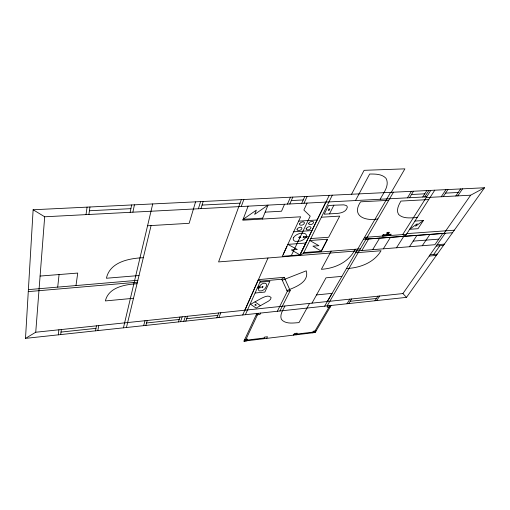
<?xml version="1.0" encoding="UTF-8"?>
<svg xmlns="http://www.w3.org/2000/svg" width="510" height="510" viewBox="0 0 510 510"><rect width="100%" height="100%" fill="white"/><g stroke="black" fill="none" stroke-linecap="round" stroke-linejoin="round"><path stroke-width="0.76" d="M25.5 338.372L33.131 209.763L484.5 187.769L406.502 297.362L25.5 338.372L35.738 332.233L402.919 293.562L445.179 233.274M35.738 332.233L44.682 216.788L33.131 209.763M57.706 287.124L59.077 274.546M58.293 334.84L58.899 329.791M60.69 334.586L61.315 329.536M75.99 285.562L77.73 273.067L40.086 276.057M86.024 214.627L87.07 207.136M88.887 214.474L89.964 206.996M95.504 330.837L96.435 325.839M97.812 330.588L98.768 325.597M130.139 212.319L131.65 204.963M132.887 212.179L134.423 204.829M123.445 327.828L152.726 203.936M126.448 327.503L151.081 225.567M143.648 325.654L144.987 320.726M145.86 325.418L147.218 320.49M195.572 201.845L189.159 223.31L147.568 225.771M198.403 208.756L200.596 201.603M200.972 208.622L203.19 201.476M178.404 321.912L180.03 317.035M180.54 321.683L182.178 316.812M183.721 321.338L185.391 316.474M185.85 321.115L187.527 316.245M241.351 199.62L218.58 261.917L434.89 244.717L442.731 233.478L366.142 239.171M241.249 206.518L243.844 199.493M248.096 206.18L242.773 220.212L300.658 216.795L282.272 256.32L300.027 254.911L305.86 243.06L287.818 244.379L297.317 249.466L291.35 249.925L300.027 254.911L325.833 202.094M216.846 317.775L218.764 312.955M218.898 317.551L220.836 312.738M262.318 219.064L268.018 205.109L254.668 214.366L256.326 210.171L243.098 219.364M284.523 204.274L281.52 211.229L265.143 212.141M287.449 204.102L290.451 197.223M289.795 203.981L292.816 197.109M242.722 314.989L258.372 279.646L284.229 277.312L290.196 290.636L279.913 310.985M244.883 310.207L268.018 257.983M245.386 314.702L260.387 281.169L281.8 279.219L284.229 277.312M301.69 203.356L304.814 196.522M304.005 203.235L307.147 196.414M283.299 254.35L286.983 246.432M307.096 203.069L303.864 210.031L310.201 216.119L291.299 255.606M256.855 313.471L243.933 341.145L246.897 340.788L247.669 339.15L244.698 339.507M331.13 305.477L315.18 332.507L243.946 341.126L245.54 340.266L258.175 313.325M260.61 313.063L259.934 314.498L256.186 314.906M329.281 195.33L299.695 255.465L303.437 253.349L360.392 248.867M303.437 253.349L332.31 195.183M277.338 311.266L287.321 291.344L290.196 290.636M263.753 338.736L264.575 337.104L267.489 336.753L266.66 338.385M329.492 213.881L333.884 205.211L343.829 204.854L346.233 205.505L347.042 206.231L347.316 207.302C346.36 211.79 341.011 213.167 337.021 213.441L324.207 214.187L328.536 205.498L333.884 205.211M284.95 305.987C283.069 310.067 279.499 314.625 281.367 319.349C285.568 324.417 293.161 322.938 298.975 322.626L309.564 303.393M321.44 250.69L327.146 239.783M321.338 251.207L327.611 239.222L309.825 240.503L318.89 245.692L312.955 246.139L321.338 251.207L303.832 252.577M351.568 194.246L364.102 170.327L404.889 168.855L391.278 192.308M355.502 200.545L369.673 174.037C375.283 173.993 381.907 173.897 386.025 178.328C389.933 185.576 383.29 193.08 380.218 199.257M331.143 251.169L321.376 269.286C334.955 268.496 349.044 262.019 355.17 249.282M293.492 335.127L294.385 333.514L297.209 333.177L296.31 334.789M311.973 303.144L326.017 277.829L341.898 276.356M327.305 301.525L332.036 293.365L316.525 294.933M324.66 306.172L390.615 192.34M327.108 305.904L393.452 192.206M328.07 305.802L327.184 307.326L330.231 306.994M312.42 332.839L313.357 331.232L316.123 330.901M361.851 250.531L368.673 238.922M293.881 334.426L314.421 331.953L329.913 305.605M372.651 249.677L379.631 238.119M383.036 235.932L383.743 234.759M407.458 197.835L411.417 191.326M385.981 235.716L386.988 234.065L387.02 232.891L388.983 232.228L389.181 232.738L386.695 235.665M409.517 197.727L413.495 191.231M346.985 303.769L349.822 299.153M389.602 235.454L390.348 234.288M348.776 303.577L351.632 298.968M383.322 248.823L390.456 237.322M422.745 197.032L426.813 190.581M424.773 196.93L428.859 190.479M430.791 190.383L402.658 234.6L405.214 236.213L434.75 190.192M396.48 247.777L403.799 236.34M423.357 220.505L417.996 228.703L409.67 229.283L417.25 223.731L415.631 226.236L423.357 220.505L414.949 221.059M441.246 196.752L445.912 189.65M409.453 246.744L416.95 235.371M443.228 196.65L447.914 189.548M374.946 300.76L377.967 296.195M376.692 300.568L379.72 296.004M455.812 195.987L460.594 188.936M422.261 245.724L429.936 234.415M457.757 195.885L462.557 188.834M443.981 233.363L470.66 195.202L484.5 187.769M433.704 254.439L439.843 245.75M255 301.863L250.62 304.298L256.128 308.097L268.63 301.047L270.51 299.402L271.135 297.598C268.84 294.461 264.059 297.011 261.318 298.363L255 301.863L260.463 305.694M282.253 280.226L306.249 270.829C309.576 282.145 295.143 287.283 286.945 290.522M245.54 340.266L264.123 338.022M60.996 332.074L95.969 328.351M146.536 322.964L179.214 319.483M186.685 318.693L217.802 315.378M350.198 301.282L376.45 298.484M255.127 293.008L264.849 292.064L269.86 281.252L259.985 282.157M133.505 298.286L105.372 300.925C108.573 287.175 125.084 284.51 137.024 283.732M346.475 268.521C359.805 267.986 373.989 262.739 381.034 250.741L355.591 252.788M430.128 254.745L437.261 254.139M28.394 289.623L137.859 280.277M429.222 256.039L436.35 255.427M28.273 291.618L137.394 282.202M139.007 275.534L106.418 278.243C109.873 261.955 129.183 258.315 143.316 257.703M437.166 244.704L444.389 244.131M436.228 246.043L443.439 245.463M413.17 241.109L438.778 239.145M363.413 239.286L452.497 232.738M386.918 234.186L387.632 234.135M386.695 234.549L382.902 234.823L382.188 235.99L390.494 235.391L391.215 234.224L387.409 234.498M406.878 233.618L454.302 230.195M406.425 234.326L364.529 237.367L366.097 239.088M310.788 238.54L328.631 237.271L339.705 216.112L321.37 217.215M293.69 231.808L311.89 230.59M377.853 218.943C365.683 221.257 350.899 216.348 360.595 201.82L388.709 200.328M417.186 217.553C411.022 217.77 403.493 219.134 398.584 214.461C395.926 210.107 398.699 205.001 400.93 201.074L428.731 199.576M298.65 221.136L317.105 220.001M243.123 219.294L262.695 218.146M44.682 216.788L426.692 196.828M426.239 197.542L470.66 195.202M89.422 210.757L130.891 208.66M202.075 205.065L240.063 203.152M291.299 200.564L303.246 199.958M411.493 194.495L424.773 193.819M445.561 193.118L458.19 192.48M314.421 331.953L315.18 332.507M258.372 279.646L260.387 281.169M402.919 293.562L406.502 297.362M281.8 279.219L287.321 291.344M297.043 229.219L297.26 230.182C298.885 231.164 301.716 230.035 301.971 228.11L301.13 227.307L300.039 227.25L298.363 227.83L297.043 229.219M299.542 223.871L299.759 224.853C301.397 225.866 304.253 224.706 304.508 222.762L303.667 221.939L302.57 221.875L300.881 222.468L299.542 223.871M306.166 228.62L306.363 229.583C307.983 230.565 310.775 229.423 311.055 227.517L310.239 226.714L309.162 226.663L307.492 227.237L306.166 228.62M308.728 223.291L308.926 224.272C310.558 225.28 313.382 224.113 313.656 222.188L312.84 221.372L311.757 221.308L310.074 221.895L308.728 223.291M258.532 287.876L258.544 290.184L259.354 290.917C262.93 291.695 267.272 287.729 266.418 284.057L265.614 283.305C262.58 282.514 259.692 285.288 258.532 287.876M258.283 287.028L257.818 288.067L260.106 287.85L260.578 286.811L258.283 287.028M261.942 287.079L262.293 287.729L263.064 286.665L261.942 287.079M262.166 287.104C262.242 288.303 263.402 286.002 262.166 287.104M293.703 237.399L293.32 238.221A6.891 3.755 -21.9 0 0 295.545 241.389L300.422 241.032A6.885 3.748 -21.9 0 0 305.898 237.335L306.293 236.519A6.879 3.742 -21.9 0 0 304.145 233.312L301.231 233.185L299.223 233.644A6.885 3.748 -21.9 0 0 293.703 237.399M298.917 237.322L299.351 238.017L300.836 237.188L299.963 236.742L298.917 237.322M299.306 237.341C299.816 238.648 301.078 236.105 299.306 237.341M303.641 236.57L303.112 237.666L306.918 237.399L307.447 236.308L303.641 236.57M328.918 209.055L328.223 210.439L329.122 210.388L329.817 209.004L328.918 209.055M383.851 235.212L383.399 235.333L383.851 235.212M389.634 234.791L389.965 234.861L389.634 234.791M387.02 232.917C390.883 232.968 388.416 231.916 387.02 232.917M255.497 304.495L254.764 304.903L255.637 305.509L256.371 305.101L255.497 304.495"/></g></svg>
